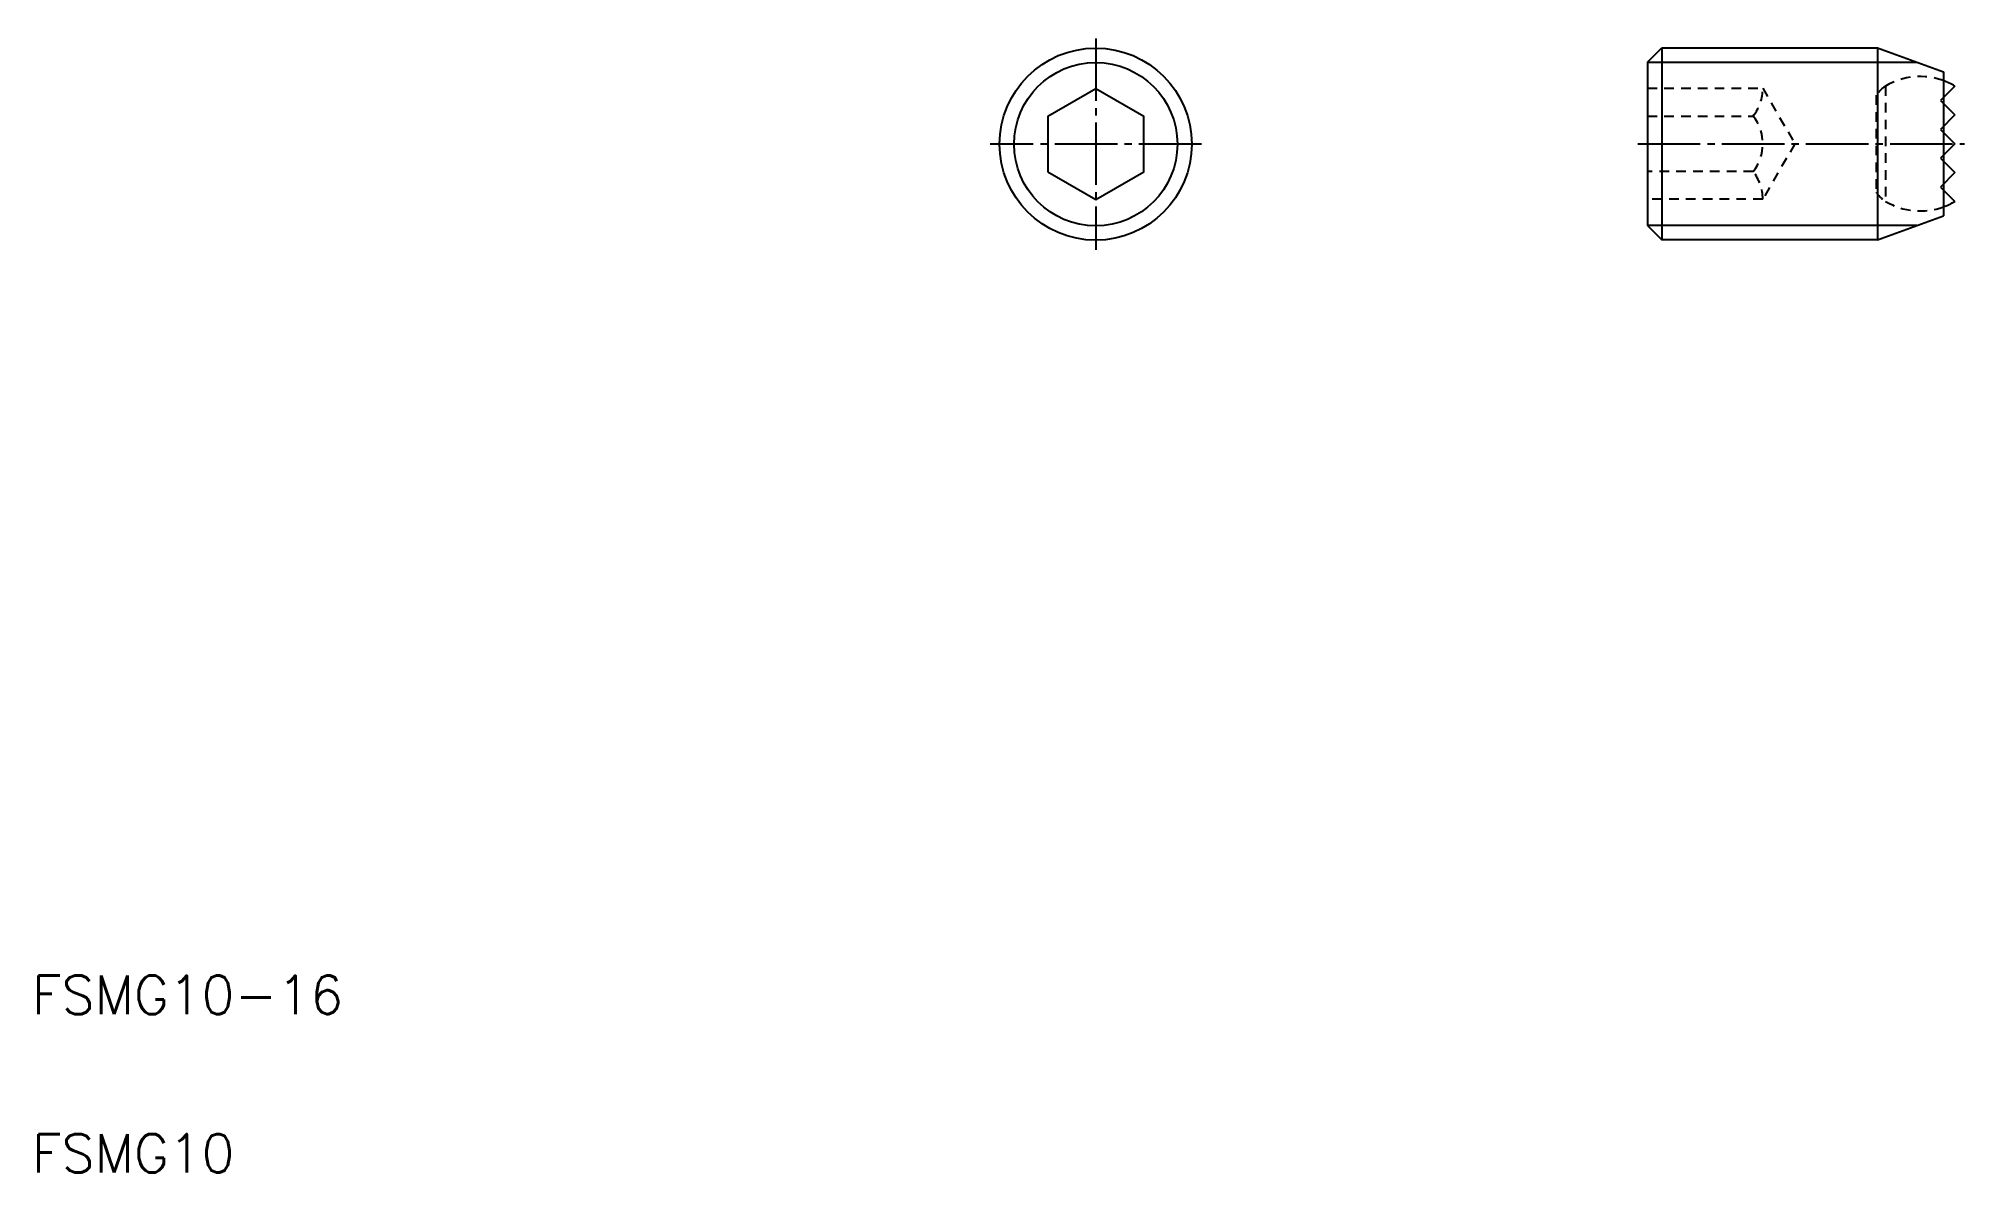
# Model space of a CAD drawing. Extents: x 3 to 103, y 2 to 62.
import ezdxf

# ---------------------------------------------------------------- set-up
doc = ezdxf.new("R2010")
doc.units = 0
doc.header["$LTSCALE"] = 0.25
doc.linetypes.add('CENTER', pattern=[17.5, 13, -1.5, 1.5, -1.5])
doc.linetypes.add('DASHED', pattern=[3.5, 2, -1.5])
doc.layers.get('0').update_dxf_attribs({"linetype": 'CONTINUOUS'})
doc.layers.add('CENTER', color=1, linetype='CENTER')
doc.styles.get("Standard").update_dxf_attribs({"font": 'txt.shx'})

msp = doc.modelspace()

# ---------------------------------------------------------------- linework, layer by layer
for p, q in [((86.575501, 60.309346), (87.325501, 61.059346)), ((86.575501, 60.309346), (86.575501, 51.809346)), ((87.325501, 61.059346), (87.325501, 51.059346)), ((87.325501, 61.059346), (98.541201, 61.059346)), ((98.541201, 61.059346), (98.541201, 51.059346)), ((98.541201, 61.059346), (101.975501, 59.809346)), ((101.975501, 59.809346), (101.975501, 52.309346)), ((102.572701, 59.056546), (101.825501, 58.309346)), ((101.825501, 58.309346), (102.575501, 57.559346)), ((87.951326, 57.502746), (87.951326, 57.502846)), ((89.327151, 57.502746), (89.327251, 57.502746)), ((102.575501, 57.559346), (101.825501, 56.809346)), ((101.825501, 56.809346), (102.575501, 56.059346)), ((102.575501, 56.059346), (101.825501, 55.309346)), ((101.825501, 55.309346), (102.575501, 54.559346)), ((102.575501, 54.559346), (101.823301, 53.807046)), ((101.823301, 53.807046), (102.572701, 53.057646)), ((98.541201, 51.059346), (101.975501, 52.309346)), ((86.575501, 51.809346), (87.325501, 51.059346)), ((98.541201, 51.059346), (87.325501, 51.059346))]:
    msp.add_line(p, q)
at = {"color": 3}
for p, q in [((86.575501, 60.309346), (100.601801, 60.309346)), ((100.601801, 51.809346), (86.575501, 51.809346))]:
    msp.add_line(p, q, dxfattribs=at)
at = {"color": 3, "linetype": 'DASHED'}
for p, q in [((86.575501, 58.946146), (92.578801, 58.946146)), ((92.578801, 58.946146), (94.245501, 56.059346)), ((98.475501, 58.583346), (98.475501, 53.535346)), ((98.972701, 59.061046), (98.972701, 53.057746)), ((86.575501, 57.502746), (92.078801, 57.502746)), ((94.245501, 56.059346), (92.578801, 53.172646)), ((92.078801, 54.616046), (86.575501, 54.616046)), ((92.578801, 53.172646), (86.575501, 53.172646))]:
    msp.add_line(p, q, dxfattribs=at)
msp.add_lwpolyline([(55.362601, 54.595493), (57.862601, 53.152193), (60.362601, 54.595493), (60.362601, 57.482293), (57.862601, 58.925693), (55.362601, 57.482293), (55.362601, 54.595493)])
msp.add_circle((57.862601, 56.038893), 5)
at = {"color": 3}
msp.add_circle((57.862601, 56.038893), 4.25, dxfattribs=at)
at = {"color": 3, "linetype": 'DASHED'}
for centre, radius, start, end in [((100.772701, 56.059346), 3.5, 69.900622, 120.950015), ((90.248801, 58.944946), 2.33, 321.757972, 0), ((99.930401, 57.566546), 1.775, 122.651013, 145.049995), ((90.245501, 56.059346), 2.33333, 321.787021, 38.213306), ((90.248801, 53.173746), 2.33, 0, 38.241495), ((99.930401, 54.552246), 1.775, 214.949987, 237.349027), ((100.772701, 56.059346), 3.5, 239.050024, 290.099017)]:
    msp.add_arc(centre, radius, start, end, dxfattribs=at)
for start, end in [(58.997292, 69.900622), (290.099017, 301.002977)]:
    msp.add_arc((100.772701, 56.059346), 3.5, start, end)
at = {"layer": 'CENTER'}
for p, q in [((57.862601, 61.538893), (57.862601, 50.538893)), ((63.362601, 56.038893), (52.362601, 56.038893)), ((86.075501, 56.059346), (103.075501, 56.059346))]:
    msp.add_line(p, q, dxfattribs=at)

# ---------------------------------------------------------------- texts
for s, p in [('FSMG10-16', (2.5, 10.75)), ('FSMG10', (2.5, 2.5))]:
    msp.add_text(s, height=2).set_placement(p)

doc.saveas('drawing.dxf')
